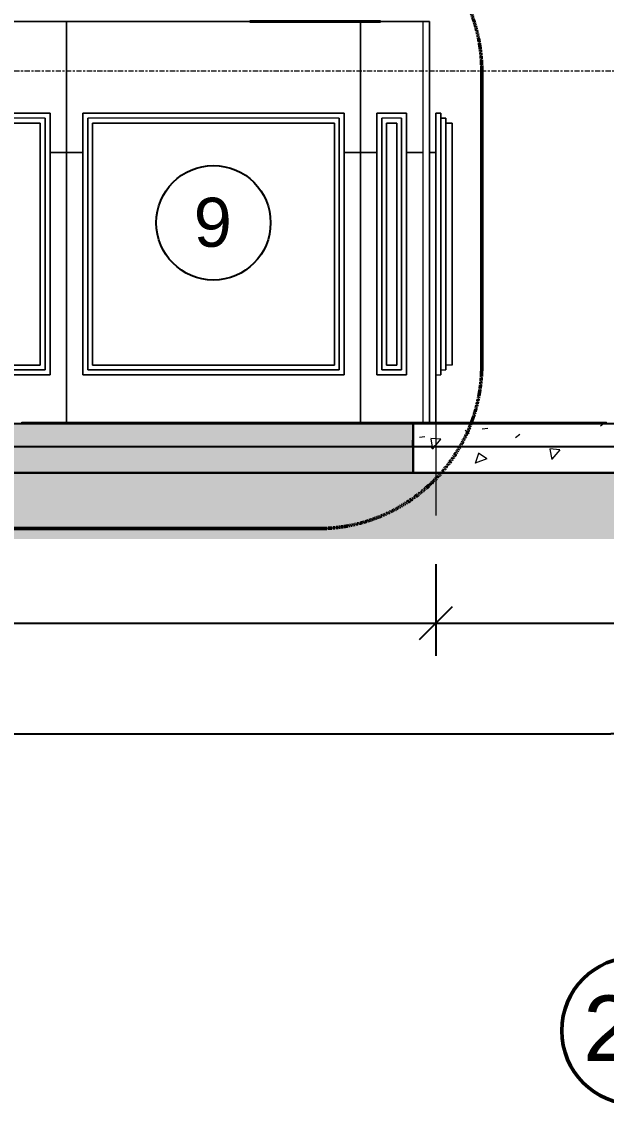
# Model space of a CAD drawing. Header units: millimetres. Extents: x 652554 to 1678317, y -308114 to 170803.
# Drawn here: x 753021 to 754811, y -101792 to -98481 of the extents above; entities that cross this region are included whole.
import ezdxf

# ---------------------------------------------------------------- set-up
doc = ezdxf.new("R2010")
doc.units = ezdxf.units.MM
doc.linetypes.add('Centre', pattern=[31.75, 6.35, -4.7625, 15.875, -4.7625])
doc.linetypes.add('DPA_Hidden 50', pattern=[3, 2, -1])
for name, color, linetype, lineweight in [('A-ANNO-DIMS', 7, 'Continuous', 9), ('A-ANNO-IDEN', 7, 'Continuous', 25), ('A-COLS-E', 7, 'Continuous', 35), ('A-DETL', 7, 'Continuous', 70), ('A-DETL-GENF', 7, 'Continuous', 35), ('A-DETL-THIN', 7, 'Continuous', 25), ('A-FLOR-FNSH', 7, 'Continuous', 70), ('A-FLOR-LEVL', 7, 'Continuous', 9), ('A-FLOR-PATT', 7, 'Continuous', 70), ('A-GENM', 7, 'Continuous', 9), ('A-GLAZ-CURT', 7, 'Continuous', 9), ('S-GRID-IDEN', 7, 'Continuous', 50), ('WALL-E', 7, 'Continuous', 35)]:
    doc.layers.add(name, color=color, linetype=linetype, lineweight=lineweight)
doc.styles.add('Arial', font='arial.ttf')
doc.styles.add('Arial_2', font='arial.ttf', dxfattribs={"height": 3})
doc.dimstyles.new('DPA-DIM-3_0_C-C', dxfattribs={"dimscale": 304.8, "dimtxt": 153.03891, "dimasz": 0.246063, "dimexe": 0.328084, "dimexo": 0.0625, "dimgap": 0.082021, "dimtad": 1, "dimdec": 0, "dimzin": 0, "dimdsep": 46, "dimtxsty": 'Arial_2', "dimblk1": 'DOTBLANK', "dimblk2": 'DOTBLANK', "dimsah": 1, "dimcen": 0.09, "dimdle": 0.328084, "dimclrd": 7, "dimclre": 7, "dimclrt": 7, "dimadec": 8, "dimazin": 0, "dimtfac": 1, "dimtdec": 4, "dimtix": 1, "dimtmove": 0, "dimatfit": 3, "dimfxl": 0.656168, "dimfxlon": 1, "dimtvp": 1, "dimtolj": 1, "dimtzin": 0, "dimarcsym": 2})
doc.dimstyles.new('DPA-DIM-3_0_T-T', dxfattribs={"dimscale": 304.8, "dimtxt": 153.03891, "dimasz": 0.328084, "dimexe": 0.328084, "dimexo": 0.0625, "dimgap": 0.082021, "dimtad": 1, "dimdec": 0, "dimzin": 0, "dimdsep": 46, "dimtxsty": 'Arial_2', "dimblk1": 'OBLIQUE', "dimblk2": 'OBLIQUE', "dimsah": 1, "dimcen": 0.09, "dimdle": 0.328084, "dimclrd": 7, "dimclre": 7, "dimclrt": 7, "dimadec": 8, "dimazin": 0, "dimtfac": 1, "dimtdec": 4, "dimtix": 1, "dimtmove": 0, "dimatfit": 3, "dimfxl": 0.656168, "dimfxlon": 1, "dimtvp": 1, "dimtolj": 1, "dimtzin": 0, "dimarcsym": 2})

# ---------------------------------------------------------------- blocks, each defined once
blk = doc.blocks.new('PPL-C-AECM-1-PP19-SE-M3-0001_rvt-1-2241-01 ENTRANCE 2 ENLARGED ELEVATION 1')
at = {"layer": 'A-FLOR-FNSH', "color": 7, "lineweight": 25}
blk.add_line((-619007.5, 101150), (-628220.8, 101150), dxfattribs=at)
blk = doc.blocks.new('DPA_Rectangular - 250 x 400 mm-V38-2241-01 ENTRANCE 2 ENLARGED ELEVATION 1')
at = {"layer": 'A-COLS-E', "color": 7}
for p, q in [((-625397.4, 105545), (-625397.4, 102550)), ((-625397.4, 102550), (-625397.4, 105545)), ((-625797.4, 103100), (-625797.4, 104700)), ((-625397.4, 102450), (-625797.4, 102450)), ((-625797.4, 102450), (-625397.4, 102450))]:
    blk.add_line(p, q, dxfattribs=at)
blk = doc.blocks.new('DPA_Rectangular - 250 x 400 mm-V40-2241-01 ENTRANCE 2 ENLARGED ELEVATION 1')
at = {"layer": 'A-COLS-E', "color": 7}
for p, q in [((-625772.4, 102450), (-625522.4, 102450)), ((-625522.4, 102450), (-625772.4, 102450))]:
    blk.add_line(p, q, dxfattribs=at)
blk = doc.blocks.new('DPA_Rectangular - 250 x 400 mm-V41-2241-01 ENTRANCE 2 ENLARGED ELEVATION 1')
at = {"layer": 'A-COLS-E', "color": 7}
for p, q in [((-625397.4, 105545), (-625397.4, 102550)), ((-625397.4, 102550), (-625397.4, 105545)), ((-625397.4, 102450), (-625797.4, 102450)), ((-625797.4, 102450), (-625397.4, 102450))]:
    blk.add_line(p, q, dxfattribs=at)
blk = doc.blocks.new('DPA_CP_Entrance Facade Base Panel - Facade Base Panel-V139-2241-01 ENTRANCE 2 ENLARGED ELEVATION 1')
at = {"layer": 'A-GLAZ-CURT', "color": 7}
for p, q in [((-627258.3, 102450), (-626358.3, 102450)), ((-626358.3, 102450), (-627258.3, 102450)), ((-627258.3, 101225), (-627258.3, 102450)), ((-627258.3, 102450), (-627258.3, 101225)), ((-626358.3, 102450), (-626358.3, 101225)), ((-626358.3, 102450), (-626358.3, 101225)), ((-627208.3, 101370), (-627208.3, 102170)), ((-627208.3, 102170), (-627208.3, 101370)), ((-627208.3, 102170), (-626408.3, 102170)), ((-626408.3, 102170), (-627208.3, 102170)), ((-626408.3, 102170), (-626408.3, 101370)), ((-626408.3, 101370), (-626408.3, 102170)), ((-627193.3, 101385), (-627193.3, 102155)), ((-626423.3, 102155), (-627193.3, 102155)), ((-627193.3, 102155), (-627193.3, 101385)), ((-626423.3, 102155), (-627193.3, 102155)), ((-627178.3, 101400), (-627178.3, 102140)), ((-626438.3, 102140), (-627178.3, 102140)), ((-627178.3, 102140), (-627178.3, 101400)), ((-626438.3, 102140), (-627178.3, 102140)), ((-627178.3, 102140), (-627178.3, 101400)), ((-626438.3, 102140), (-627178.3, 102140)), ((-627178.3, 102140), (-626438.3, 102140)), ((-627178.3, 101400), (-627178.3, 102140)), ((-626438.3, 102140), (-626438.3, 101400)), ((-626438.3, 101400), (-626438.3, 102140)), ((-626438.3, 101400), (-626438.3, 102140)), ((-626438.3, 102140), (-626438.3, 101400)), ((-626423.3, 102155), (-626423.3, 101385)), ((-626423.3, 101385), (-626423.3, 102155)), ((-627258.3, 102050), (-627208.3, 102050)), ((-627208.3, 102050), (-627258.3, 102050)), ((-627258.3, 101225), (-627258.3, 102050)), ((-627258.3, 102050), (-627258.3, 101225)), ((-626408.3, 102050), (-626358.3, 102050)), ((-626358.3, 102050), (-626408.3, 102050)), ((-626358.3, 102050), (-626358.3, 101225)), ((-626358.3, 102050), (-626358.3, 101225)), ((-626408.3, 101370), (-627208.3, 101370)), ((-627208.3, 101370), (-626408.3, 101370)), ((-626423.3, 101385), (-627193.3, 101385)), ((-627193.3, 101385), (-626423.3, 101385)), ((-626438.3, 101400), (-627178.3, 101400)), ((-627178.3, 101400), (-626438.3, 101400)), ((-627178.3, 101400), (-626438.3, 101400)), ((-626438.3, 101400), (-627178.3, 101400)), ((-627093.3, 101220), (-627091.4, 101220)), ((-627091.4, 101220), (-627093.3, 101220)), ((-627093.3, 101220), (-627091.4, 101220)), ((-627091.4, 101220), (-627093.3, 101220)), ((-626496.4, 101220), (-626494.5, 101220)), ((-626494.5, 101220), (-626496.4, 101220)), ((-626496.4, 101220), (-626494.5, 101220)), ((-626494.5, 101220), (-626496.4, 101220))]:
    blk.add_line(p, q, dxfattribs=at)
blk = doc.blocks.new('DPA_CP_Entrance Facade Base Panel - Facade Base Panel-V140-2241-01 ENTRANCE 2 ENLARGED ELEVATION 1')
at = {"layer": 'A-GLAZ-CURT', "color": 7}
for p, q in [((-626358.3, 102450), (-625458.3, 102450)), ((-625458.3, 102450), (-626358.3, 102450)), ((-626358.3, 101225), (-626358.3, 102450)), ((-626358.3, 102450), (-626358.3, 101225)), ((-625458.3, 102450), (-625458.3, 101225)), ((-625458.3, 102450), (-625458.3, 101225)), ((-626308.3, 101370), (-626308.3, 102170)), ((-626308.3, 102170), (-626308.3, 101370)), ((-626308.3, 102170), (-625508.3, 102170)), ((-625508.3, 102170), (-626308.3, 102170)), ((-625508.3, 102170), (-625508.3, 101370)), ((-625508.3, 101370), (-625508.3, 102170)), ((-626293.3, 101385), (-626293.3, 102155)), ((-625523.3, 102155), (-626293.3, 102155)), ((-626293.3, 102155), (-626293.3, 101385)), ((-625523.3, 102155), (-626293.3, 102155)), ((-626278.3, 101400), (-626278.3, 102140)), ((-625538.3, 102140), (-626278.3, 102140)), ((-626278.3, 102140), (-626278.3, 101400)), ((-625538.3, 102140), (-626278.3, 102140)), ((-626278.3, 102140), (-626278.3, 101400)), ((-625538.3, 102140), (-626278.3, 102140)), ((-626278.3, 102140), (-625538.3, 102140)), ((-626278.3, 101400), (-626278.3, 102140)), ((-625538.3, 102140), (-625538.3, 101400)), ((-625538.3, 101400), (-625538.3, 102140)), ((-625538.3, 101400), (-625538.3, 102140)), ((-625538.3, 102140), (-625538.3, 101400)), ((-625523.3, 102155), (-625523.3, 101385)), ((-625523.3, 101385), (-625523.3, 102155)), ((-626358.3, 102050), (-626308.3, 102050)), ((-626308.3, 102050), (-626358.3, 102050)), ((-626358.3, 101225), (-626358.3, 102050)), ((-626358.3, 102050), (-626358.3, 101225)), ((-625508.3, 102050), (-625458.3, 102050)), ((-625458.3, 102050), (-625508.3, 102050)), ((-625458.3, 102050), (-625458.3, 101225)), ((-625458.3, 102050), (-625458.3, 101225)), ((-625508.3, 101370), (-626308.3, 101370)), ((-626308.3, 101370), (-625508.3, 101370)), ((-625523.3, 101385), (-626293.3, 101385)), ((-626293.3, 101385), (-625523.3, 101385)), ((-625538.3, 101400), (-626278.3, 101400)), ((-626278.3, 101400), (-625538.3, 101400)), ((-626278.3, 101400), (-625538.3, 101400)), ((-625538.3, 101400), (-626278.3, 101400)), ((-625899.5, 101220), (-625897.6, 101220)), ((-625897.6, 101220), (-625899.5, 101220)), ((-625899.5, 101220), (-625897.6, 101220)), ((-625897.6, 101220), (-625899.5, 101220))]:
    blk.add_line(p, q, dxfattribs=at)
blk = doc.blocks.new('DPA_CP_Entrance Facade Base Panel - Facade Base Panel-12124438-2241-01 ENTRANCE 2 ENLARGED ELEVATION 1')
at = {"layer": 'A-GLAZ-CURT', "color": 7}
for p, q in [((-625458.3, 102450), (-625267.4, 102450)), ((-625267.4, 102450), (-625458.3, 102450)), ((-625458.3, 101225), (-625458.3, 102450)), ((-625458.3, 102450), (-625458.3, 101225)), ((-625267.4, 102450), (-625267.4, 101225)), ((-625267.4, 102450), (-625267.4, 101225)), ((-625408.3, 101370), (-625408.3, 102170)), ((-625408.3, 102170), (-625408.3, 101370)), ((-625408.3, 102170), (-625317.4, 102170)), ((-625317.4, 102170), (-625408.3, 102170)), ((-625317.4, 102170), (-625317.4, 101370)), ((-625317.4, 101370), (-625317.4, 102170)), ((-625393.3, 101385), (-625393.3, 102155)), ((-625332.4, 102155), (-625393.3, 102155)), ((-625393.3, 102155), (-625393.3, 101385)), ((-625332.4, 102155), (-625393.3, 102155)), ((-625378.3, 101400), (-625378.3, 102140)), ((-625347.4, 102140), (-625378.3, 102140)), ((-625378.3, 102140), (-625378.3, 101400)), ((-625347.4, 102140), (-625378.3, 102140)), ((-625378.3, 102140), (-625378.3, 101400)), ((-625347.4, 102140), (-625378.3, 102140)), ((-625378.3, 102140), (-625347.4, 102140)), ((-625378.3, 101400), (-625378.3, 102140)), ((-625347.4, 102140), (-625347.4, 101400)), ((-625347.4, 101400), (-625347.4, 102140)), ((-625347.4, 101400), (-625347.4, 102140)), ((-625347.4, 102140), (-625347.4, 101400)), ((-625332.4, 102155), (-625332.4, 101385)), ((-625332.4, 101385), (-625332.4, 102155)), ((-625458.3, 102050), (-625408.3, 102050)), ((-625408.3, 102050), (-625458.3, 102050)), ((-625458.3, 101225), (-625458.3, 102050)), ((-625458.3, 102050), (-625458.3, 101225)), ((-625317.4, 102050), (-625267.4, 102050)), ((-625267.4, 102050), (-625317.4, 102050)), ((-625267.4, 102050), (-625267.4, 101225)), ((-625267.4, 102050), (-625267.4, 101225)), ((-625317.4, 101370), (-625408.3, 101370)), ((-625408.3, 101370), (-625317.4, 101370)), ((-625332.4, 101385), (-625393.3, 101385)), ((-625393.3, 101385), (-625332.4, 101385)), ((-625347.4, 101400), (-625378.3, 101400)), ((-625378.3, 101400), (-625347.4, 101400)), ((-625378.3, 101400), (-625347.4, 101400)), ((-625347.4, 101400), (-625378.3, 101400)), ((-625302.6, 101220), (-625300.8, 101220)), ((-625300.8, 101220), (-625302.6, 101220)), ((-625302.6, 101220), (-625300.8, 101220)), ((-625300.8, 101220), (-625302.6, 101220))]:
    blk.add_line(p, q, dxfattribs=at)
blk = doc.blocks.new('DPA_CP_Entrance Facade Base Panel - Facade Base Panel-V141-2241-01 ENTRANCE 2 ENLARGED ELEVATION 1')
at = {"layer": 'A-GLAZ-CURT', "color": 7}
for p, q in [((-625247.4, 102450), (-625267.4, 102450)), ((-625267.4, 102450), (-625247.4, 102450)), ((-625267.4, 102450), (-625267.4, 101225)), ((-625267.4, 102450), (-625267.4, 101225)), ((-625247.4, 101225), (-625247.4, 102450)), ((-625247.4, 102450), (-625247.4, 101225)), ((-625227.4, 102170), (-625212.4, 102170)), ((-625227.4, 102170), (-625227.4, 101370)), ((-625227.4, 101370), (-625227.4, 102170)), ((-625212.4, 102170), (-625227.4, 102170)), ((-625212.4, 101370), (-625212.4, 102170)), ((-625212.4, 102170), (-625212.4, 102140.5)), ((-625227.4, 101400), (-625227.4, 102140)), ((-625227.4, 102140), (-625227.4, 101400)), ((-625227.4, 102140), (-625227.4, 101400)), ((-625227.4, 101400), (-625227.4, 102140)), ((-625212.4, 102155), (-625197.4, 102155)), ((-625197.4, 102155), (-625212.4, 102155)), ((-625212.4, 102155), (-625212.4, 101385)), ((-625212.4, 102140.5), (-625212.4, 102155)), ((-625197.4, 101385), (-625197.4, 102155)), ((-625197.4, 102155), (-625197.4, 102140.5)), ((-625197.4, 102140), (-625197.4, 101400)), ((-625197.4, 102140), (-625177.4, 102140)), ((-625177.4, 102140), (-625197.4, 102140)), ((-625177.4, 102140), (-625177.4, 101400)), ((-625177.4, 101400), (-625177.4, 102140)), ((-625227.4, 102050), (-625247.4, 102050)), ((-625247.4, 102050), (-625227.4, 102050)), ((-625247.4, 102050), (-625247.4, 101225)), ((-625247.4, 102050), (-625247.4, 101225)), ((-625227.4, 101225), (-625227.4, 102050)), ((-625227.4, 102050), (-625227.4, 101225)), ((-625227.4, 101370), (-625212.4, 101370)), ((-625227.4, 101370), (-625212.4, 101370)), ((-625212.4, 101400), (-625212.4, 101370)), ((-625212.4, 101385), (-625212.4, 101400)), ((-625212.4, 101385), (-625197.4, 101385)), ((-625212.4, 101385), (-625197.4, 101385)), ((-625197.4, 101400), (-625197.4, 101385)), ((-625177.4, 101400), (-625197.4, 101400)), ((-625177.4, 101400), (-625197.4, 101400))]:
    blk.add_line(p, q, dxfattribs=at)
blk = doc.blocks.new('DPA_CP_Entrance Facade Base Panel - Facade Base Panel-12124409-2241-01 ENTRANCE 2 ENLARGED ELEVATION 1')
at = {"layer": 'A-GLAZ-CURT', "color": 7}
for p, q in [((-625247.4, 102450), (-625267.4, 102450)), ((-625267.4, 102450), (-625247.4, 102450)), ((-625267.4, 102450), (-625267.4, 101225)), ((-625267.4, 102450), (-625267.4, 101225)), ((-625247.4, 101225), (-625247.4, 102450)), ((-625247.4, 102450), (-625247.4, 101225)), ((-625227.4, 102170), (-625212.4, 102170)), ((-625227.4, 102170), (-625227.4, 101370)), ((-625227.4, 101370), (-625227.4, 102170)), ((-625212.4, 102170), (-625227.4, 102170)), ((-625212.4, 102140.5), (-625212.4, 102170)), ((-625212.4, 102170), (-625212.4, 102140.5)), ((-625227.4, 101400), (-625227.4, 102140)), ((-625227.4, 102140), (-625227.4, 101400)), ((-625227.4, 102140), (-625227.4, 101400)), ((-625227.4, 101400), (-625227.4, 102140)), ((-625212.4, 102155), (-625197.4, 102155)), ((-625197.4, 102155), (-625212.4, 102155)), ((-625212.4, 102155), (-625212.4, 102140.5)), ((-625212.4, 102140.5), (-625212.4, 102155)), ((-625197.4, 102140.5), (-625197.4, 102155)), ((-625197.4, 102155), (-625197.4, 102140.5)), ((-625197.4, 102140), (-625177.4, 102140)), ((-625177.4, 102140), (-625197.4, 102140)), ((-625177.4, 102140), (-625177.4, 101400)), ((-625177.4, 101400), (-625177.4, 102140)), ((-625227.4, 102050), (-625247.4, 102050)), ((-625247.4, 102050), (-625227.4, 102050)), ((-625247.4, 102050), (-625247.4, 101225)), ((-625247.4, 102050), (-625247.4, 101225)), ((-625227.4, 101225), (-625227.4, 102050)), ((-625227.4, 102050), (-625227.4, 101225)), ((-625227.4, 101370), (-625212.4, 101370)), ((-625227.4, 101370), (-625212.4, 101370)), ((-625212.4, 101370), (-625212.4, 101400)), ((-625212.4, 101400), (-625212.4, 101370)), ((-625212.4, 101400), (-625212.4, 101385)), ((-625212.4, 101385), (-625212.4, 101400)), ((-625212.4, 101385), (-625197.4, 101385)), ((-625212.4, 101385), (-625197.4, 101385)), ((-625197.4, 101385), (-625197.4, 101400)), ((-625197.4, 101400), (-625197.4, 101385)), ((-625177.4, 101400), (-625197.4, 101400)), ((-625177.4, 101400), (-625197.4, 101400))]:
    blk.add_line(p, q, dxfattribs=at)
blk = doc.blocks.new('DPA_Drainage Gutter_Landscape_Type A - DPA_Drainage Gutter_Landscape_Type A-17959221-2241-01 ENTRANCE 2 ENLARGED ELEVATION 1')
at = {"layer": 'A-GENM', "color": 7}
for p, q in [((-626494.5, 101225), (-625899.5, 101225)), ((-626494.5, 101220), (-626494.5, 101225)), ((-626487.5, 101225), (-626480.5, 101225)), ((-626487.5, 101225), (-626480.5, 101225)), ((-626487.5, 101225), (-625906.5, 101225)), ((-626487.5, 101225), (-625906.5, 101225)), ((-626473.5, 101225), (-626460.7, 101225)), ((-626473.5, 101225), (-626460.7, 101225)), ((-626453.5, 101225), (-626440.5, 101225)), ((-626453.5, 101225), (-626440.5, 101225)), ((-626433.5, 101225), (-626420.5, 101225)), ((-626433.5, 101225), (-626420.5, 101225)), ((-626413.5, 101225), (-626400.5, 101225)), ((-626413.5, 101225), (-626400.5, 101225)), ((-626393.5, 101225), (-626380.5, 101225)), ((-626393.5, 101225), (-626380.5, 101225)), ((-626373.5, 101225), (-626360.5, 101225)), ((-626373.5, 101225), (-626360.5, 101225)), ((-626353.5, 101225), (-626340.5, 101225)), ((-626353.5, 101225), (-626340.5, 101225)), ((-626333.5, 101225), (-626320.5, 101225)), ((-626333.5, 101225), (-626320.5, 101225)), ((-626313.5, 101225), (-626300.5, 101225)), ((-626313.5, 101225), (-626300.5, 101225)), ((-626293.5, 101225), (-626280.5, 101225)), ((-626293.5, 101225), (-626280.5, 101225)), ((-626273.5, 101225), (-626260.5, 101225)), ((-626273.5, 101225), (-626260.5, 101225)), ((-626253.5, 101225), (-626240.5, 101225)), ((-626253.5, 101225), (-626240.5, 101225)), ((-626233.5, 101225), (-626220.5, 101225)), ((-626233.5, 101225), (-626220.5, 101225)), ((-626213.5, 101225), (-626200.5, 101225)), ((-626213.5, 101225), (-626200.5, 101225)), ((-626193.5, 101225), (-626180.5, 101225)), ((-626193.5, 101225), (-626180.5, 101225)), ((-626173.5, 101225), (-626160.5, 101225)), ((-626173.5, 101225), (-626160.5, 101225)), ((-626153.5, 101225), (-626140.5, 101225)), ((-626153.5, 101225), (-626140.5, 101225)), ((-626133.5, 101225), (-626120.5, 101225)), ((-626133.5, 101225), (-626120.5, 101225)), ((-626113.5, 101225), (-626100.5, 101225)), ((-626113.5, 101225), (-626100.5, 101225)), ((-626093.5, 101225), (-626080.5, 101225)), ((-626093.5, 101225), (-626080.5, 101225)), ((-626073.5, 101225), (-626060.5, 101225)), ((-626073.5, 101225), (-626060.5, 101225)), ((-626053.5, 101225), (-626040.5, 101225)), ((-626053.5, 101225), (-626040.5, 101225)), ((-626033.5, 101225), (-626020.5, 101225)), ((-626033.5, 101225), (-626020.5, 101225)), ((-626013.5, 101225), (-626000.5, 101225)), ((-626013.5, 101225), (-626000.5, 101225)), ((-625993.5, 101225), (-625980.5, 101225)), ((-625993.5, 101225), (-625980.5, 101225)), ((-625973.5, 101225), (-625960.5, 101225)), ((-625973.5, 101225), (-625960.5, 101225)), ((-625953.5, 101225), (-625940.5, 101225)), ((-625953.5, 101225), (-625940.5, 101225)), ((-625933.5, 101225), (-625920.5, 101225)), ((-625933.5, 101225), (-625920.5, 101225)), ((-625913.5, 101225), (-625906.5, 101225)), ((-625913.5, 101225), (-625906.5, 101225)), ((-625899.5, 101220), (-625899.5, 101225)), ((-625897.6, 101225), (-625302.6, 101225)), ((-625897.6, 101220), (-625897.6, 101225)), ((-625890.6, 101225), (-625883.6, 101225)), ((-625890.6, 101225), (-625883.6, 101225)), ((-625890.6, 101225), (-625309.6, 101225)), ((-625890.6, 101225), (-625309.6, 101225)), ((-625876.6, 101225), (-625863.6, 101225)), ((-625876.6, 101225), (-625863.6, 101225)), ((-625856.6, 101225), (-625843.6, 101225)), ((-625856.6, 101225), (-625843.6, 101225)), ((-625836.6, 101225), (-625823.6, 101225)), ((-625836.6, 101225), (-625823.6, 101225)), ((-625816.6, 101225), (-625803.6, 101225)), ((-625816.6, 101225), (-625803.6, 101225)), ((-625796.6, 101225), (-625783.6, 101225)), ((-625796.6, 101225), (-625783.6, 101225)), ((-625776.6, 101225), (-625763.6, 101225)), ((-625776.6, 101225), (-625763.6, 101225)), ((-625756.6, 101225), (-625743.6, 101225)), ((-625756.6, 101225), (-625743.6, 101225)), ((-625736.6, 101225), (-625723.6, 101225)), ((-625736.6, 101225), (-625723.6, 101225)), ((-625716.6, 101225), (-625703.6, 101225)), ((-625716.6, 101225), (-625703.6, 101225)), ((-625696.6, 101225), (-625683.6, 101225)), ((-625696.6, 101225), (-625683.6, 101225)), ((-625676.6, 101225), (-625663.6, 101225)), ((-625676.6, 101225), (-625663.6, 101225)), ((-625656.6, 101225), (-625643.6, 101225)), ((-625656.6, 101225), (-625643.6, 101225)), ((-625636.6, 101225), (-625623.6, 101225)), ((-625636.6, 101225), (-625623.6, 101225)), ((-625616.6, 101225), (-625603.6, 101225)), ((-625616.6, 101225), (-625603.6, 101225)), ((-625596.6, 101225), (-625583.6, 101225)), ((-625596.6, 101225), (-625583.6, 101225)), ((-625576.6, 101225), (-625563.6, 101225)), ((-625576.6, 101225), (-625563.6, 101225)), ((-625556.6, 101225), (-625543.6, 101225)), ((-625556.6, 101225), (-625543.6, 101225)), ((-625536.6, 101225), (-625523.6, 101225)), ((-625536.6, 101225), (-625523.6, 101225)), ((-625516.6, 101225), (-625503.6, 101225)), ((-625516.6, 101225), (-625503.6, 101225)), ((-625496.6, 101225), (-625483.6, 101225)), ((-625496.6, 101225), (-625483.6, 101225)), ((-625476.6, 101225), (-625463.6, 101225)), ((-625476.6, 101225), (-625463.6, 101225)), ((-625456.6, 101225), (-625443.6, 101225)), ((-625456.6, 101225), (-625443.6, 101225)), ((-625436.6, 101225), (-625423.6, 101225)), ((-625436.6, 101225), (-625423.6, 101225)), ((-625416.6, 101225), (-625403.6, 101225)), ((-625416.6, 101225), (-625403.6, 101225)), ((-625396.6, 101225), (-625383.6, 101225)), ((-625396.6, 101225), (-625383.6, 101225)), ((-625376.6, 101225), (-625363.6, 101225)), ((-625376.6, 101225), (-625363.6, 101225)), ((-625356.6, 101225), (-625343.6, 101225)), ((-625356.6, 101225), (-625343.6, 101225)), ((-625336.6, 101225), (-625323.6, 101225)), ((-625336.6, 101225), (-625323.6, 101225)), ((-625316.6, 101225), (-625309.6, 101225)), ((-625316.6, 101225), (-625309.6, 101225)), ((-625302.6, 101220), (-625302.6, 101225)), ((-625300.8, 101225), (-624705.8, 101225)), ((-625300.8, 101220), (-625300.8, 101225)), ((-625293.8, 101225), (-625286.8, 101225)), ((-625293.8, 101225), (-625286.8, 101225)), ((-625293.8, 101225), (-624712.8, 101225)), ((-625293.8, 101225), (-624712.8, 101225)), ((-625279.8, 101225), (-625266.8, 101225)), ((-625279.8, 101225), (-625266.8, 101225)), ((-625259.8, 101225), (-625246.8, 101225)), ((-625259.8, 101225), (-625246.8, 101225)), ((-625239.8, 101225), (-625226.8, 101225)), ((-625239.8, 101225), (-625226.8, 101225)), ((-625219.8, 101225), (-625206.8, 101225)), ((-625219.8, 101225), (-625206.8, 101225)), ((-625199.8, 101225), (-625186.8, 101225)), ((-625199.8, 101225), (-625186.8, 101225)), ((-625179.8, 101225), (-625166.8, 101225)), ((-625179.8, 101225), (-625166.8, 101225)), ((-625159.8, 101225), (-625146.8, 101225)), ((-625159.8, 101225), (-625146.8, 101225)), ((-625139.8, 101225), (-625126.8, 101225)), ((-625139.8, 101225), (-625126.8, 101225)), ((-625119.8, 101225), (-625106.8, 101225)), ((-625119.8, 101225), (-625106.8, 101225)), ((-625099.8, 101225), (-625086.8, 101225)), ((-625099.8, 101225), (-625086.8, 101225)), ((-625079.8, 101225), (-625066.8, 101225)), ((-625079.8, 101225), (-625066.8, 101225)), ((-625059.8, 101225), (-625046.8, 101225)), ((-625059.8, 101225), (-625046.8, 101225)), ((-625039.8, 101225), (-625026.8, 101225)), ((-625039.8, 101225), (-625026.8, 101225)), ((-625019.8, 101225), (-625006.8, 101225)), ((-625019.8, 101225), (-625006.8, 101225)), ((-624999.8, 101225), (-624986.8, 101225)), ((-624999.8, 101225), (-624986.8, 101225)), ((-624979.8, 101225), (-624966.8, 101225)), ((-624979.8, 101225), (-624966.8, 101225)), ((-624959.8, 101225), (-624946.8, 101225)), ((-624959.8, 101225), (-624946.8, 101225)), ((-624939.8, 101225), (-624926.8, 101225)), ((-624939.8, 101225), (-624926.8, 101225)), ((-624919.8, 101225), (-624906.8, 101225)), ((-624919.8, 101225), (-624906.8, 101225)), ((-624899.8, 101225), (-624886.8, 101225)), ((-624899.8, 101225), (-624886.8, 101225)), ((-624879.8, 101225), (-624866.8, 101225)), ((-624879.8, 101225), (-624866.8, 101225)), ((-624859.8, 101225), (-624846.8, 101225)), ((-624859.8, 101225), (-624846.8, 101225)), ((-624839.8, 101225), (-624826.8, 101225)), ((-624839.8, 101225), (-624826.8, 101225)), ((-624819.8, 101225), (-624806.8, 101225)), ((-624819.8, 101225), (-624806.8, 101225)), ((-624799.8, 101225), (-624786.8, 101225)), ((-624799.8, 101225), (-624786.8, 101225)), ((-624779.8, 101225), (-624766.8, 101225)), ((-624779.8, 101225), (-624766.8, 101225)), ((-624759.8, 101225), (-624746.8, 101225)), ((-624759.8, 101225), (-624746.8, 101225)), ((-624739.8, 101225), (-624726.8, 101225)), ((-624739.8, 101225), (-624726.8, 101225)), ((-624719.8, 101225), (-624712.8, 101225)), ((-624719.8, 101225), (-624712.8, 101225)), ((-624705.8, 101220), (-624705.8, 101225))]:
    blk.add_line(p, q, dxfattribs=at)
blk = doc.blocks.new('DPA_AN_Callout - DPA_AN_Callout-15543106-2241-01 ENTRANCE 2 ENLARGED ELEVATION 1')
at = {"layer": 'A-DETL-GENF', "color": 7, "linetype": 'DPA_Hidden 50', "lineweight": 50}
for p, q in [((-625087.1, 102298.7), (-625087.1, 101400)), ((-625587.1, 100900), (-626843.4, 100900))]:
    blk.add_line(p, q, dxfattribs=at)
for centre, start, end in [((-625587.1, 102298.7), 0, 90), ((-625587.1, 101400), 270, 0)]:
    blk.add_arc(centre, 500, start, end, dxfattribs=at)
blk = doc.blocks.new('Grid - 100 Scale-2291345-2241-01 ENTRANCE 2 ENLARGED ELEVATION 1')
at = {"layer": 'S-GRID-IDEN', "color": 7}
blk.add_circle((-632917.4, 99364.4), 225, dxfattribs=at)
blk = doc.blocks.new('_DotBlank')
at = {"color": 7, "linetype": 'ByBlock', "lineweight": -2}
blk.add_line((-0.5, 0), (-1, 0), dxfattribs=at)
blk.add_circle((0, 0), 0.5, dxfattribs=at)
blk = doc.blocks.new('*D1407')
at = {"layer": 'A-ANNO-DIMS', "color": 7, "lineweight": -2, "transparency": 16777216}
for p, q in [((746599.2, -100478), (746599.2, -100759)), ((754899.2, -100478), (754899.2, -100759)), ((746674.2, -100659), (754824.2, -100659))]:
    blk.add_line(p, q, dxfattribs=at)
at = {"layer": 'Defpoints', "color": 7, "transparency": 16777216}
for p in [(746599.2, -100459), (754899.2, -100459), (754899.2, -100659)]:
    blk.add_point(p, dxfattribs=at)
at = {"layer": 'A-ANNO-DIMS', "color": 7, "lineweight": -2, "transparency": 16777216, "xscale": 75, "yscale": 75, "zscale": 75, "rotation": 180}
blk.add_blockref('_DotBlank', (746599.2, -100659), dxfattribs=at)
at = {"layer": 'A-ANNO-DIMS', "color": 7, "lineweight": -2, "transparency": 16777216, "xscale": 75, "yscale": 75, "zscale": 75}
blk.add_blockref('_DotBlank', (754899.2, -100659), dxfattribs=at)
at = {"layer": 'A-ANNO-DIMS', "color": 7, "transparency": 16777216, "insert": (750749.2, -100632.4), "char_height": 3, "width": 553.765, "attachment_point": 5, "style": 'Arial_2'}
blk.add_mtext('\\A1;8300', dxfattribs=at)
blk = doc.blocks.new('_Oblique')
at = {"color": 7, "linetype": 'ByBlock', "lineweight": -2}
blk.add_line((-0.5, -0.5), (0.5, 0.5), dxfattribs=at)
blk = doc.blocks.new('*D1392')
at = {"layer": 'A-ANNO-DIMS', "color": 7, "lineweight": -2, "transparency": 16777216}
for p, q in [((746184.2, -100139.7), (746184.2, -100420.6)), ((754289.2, -100139.7), (754289.2, -100420.6)), ((746084.2, -100320.6), (754389.2, -100320.6))]:
    blk.add_line(p, q, dxfattribs=at)
at = {"layer": 'Defpoints', "color": 7, "transparency": 16777216}
for p in [(746184.2, -100120.6), (754289.2, -100120.6), (754289.2, -100320.6)]:
    blk.add_point(p, dxfattribs=at)
at = {"layer": 'A-ANNO-DIMS', "color": 7, "lineweight": -2, "transparency": 16777216, "xscale": 100, "yscale": 100, "zscale": 100, "rotation": 180}
blk.add_blockref('_Oblique', (746184.2, -100320.6), dxfattribs=at)
at = {"layer": 'A-ANNO-DIMS', "color": 7, "lineweight": -2, "transparency": 16777216, "xscale": 100, "yscale": 100, "zscale": 100}
blk.add_blockref('_Oblique', (754289.2, -100320.6), dxfattribs=at)
at = {"layer": 'A-ANNO-DIMS', "color": 7, "transparency": 16777216, "insert": (750236.7, -100294.1), "char_height": 3, "width": 553.765, "attachment_point": 5, "style": 'Arial_2'}
blk.add_mtext('\\A1;8105', dxfattribs=at)
blk = doc.blocks.new('*D1393')
at = {"layer": 'A-ANNO-DIMS', "color": 7, "lineweight": -2, "transparency": 16777216}
for p, q in [((754289.2, -100139.7), (754289.2, -100420.6)), ((755619.2, -100139.7), (755619.2, -100420.6)), ((754189.2, -100320.6), (755719.2, -100320.6))]:
    blk.add_line(p, q, dxfattribs=at)
at = {"layer": 'Defpoints', "color": 7, "transparency": 16777216}
for p in [(754289.2, -100120.6), (755619.2, -100120.6), (755619.2, -100320.6)]:
    blk.add_point(p, dxfattribs=at)
at = {"layer": 'A-ANNO-DIMS', "color": 7, "lineweight": -2, "transparency": 16777216, "xscale": 100, "yscale": 100, "zscale": 100, "rotation": 180}
blk.add_blockref('_Oblique', (754289.2, -100320.6), dxfattribs=at)
at = {"layer": 'A-ANNO-DIMS', "color": 7, "lineweight": -2, "transparency": 16777216, "xscale": 100, "yscale": 100, "zscale": 100}
blk.add_blockref('_Oblique', (755619.2, -100320.6), dxfattribs=at)
at = {"layer": 'A-ANNO-DIMS', "color": 7, "transparency": 16777216, "insert": (754954.2, -100294.1), "char_height": 3, "width": 553.765, "attachment_point": 5, "style": 'Arial_2'}
blk.add_mtext('\\A1;1330', dxfattribs=at)
blk = doc.blocks.new('DPA_TAG_Multi Tags_Specific - Exterior-18332815-2241-01 ENTRANCE 2 ENLARGED ELEVATION 1')
at = {"layer": 'A-ANNO-IDEN', "color": 7}
blk.add_circle((-633898.2, 114308.8), 175, dxfattribs=at)

msp = doc.modelspace()

# ---------------------------------------------------------------- hatches: boundary and pattern name
at = {"layer": 'A-DETL-GENF', "lineweight": 9}
h = msp.add_hatch(dxfattribs=at)
h.set_pattern_fill('FP_9', style=0, pattern_type=2)
h.set_pattern_definition([(45, (755994.4, -200931.02), (0, 224.5064), [158.75, -158.75]), (45, (755952.3, -200888.92), (0, 224.5064), [158.75, -158.75]), (45, (755910.2, -200846.83), (0, 224.5064), [158.75, -158.75]), (135, (755910.2, -200818.76), (-224.5064, 1e-14), [158.75, -158.75]), (135, (755952.3, -200776.67), (-224.5064, 1e-14), [158.75, -158.75]), (135, (755994.4, -200734.57), (-224.5064, 1e-14), [158.75, -158.75])])
h.paths.add_polyline_path([(738827.0747, -100062.6131), (760509.0696, -100062.6131), (760509.0696, -99861.019), (738827.0747, -99861.019)])
at = {"layer": 'A-FLOR-PATT', "lineweight": 9}
h = msp.add_hatch(dxfattribs=at)
h.set_pattern_fill('FP_1', style=0, pattern_type=2)
h.set_pattern_definition([(50, (755994.4, -200931.02), (364.3679, -31.8783), [38.1, -419.1]), (355, (755994.4, -200931.02), (-70.4859, 382.1133), [30.48, -335.28]), (100.451, (756024.76, -200933.68), (293.885, 350.2334), [32.38, -356.18]), (46.184, (755994.4, -200829.4), (542.1585, -84.0858), [57.15, -628.65]), (96.636, (756039.57, -200836.4), (474.805, 494.8554), [48.57, -534.27]), (351.184, (755994.4, -200829.4), (474.8102, 494.85), [45.72, -502.92]), (21, (756045.2, -200854.82), (303.2285, -204.5305), [38.1, -419.1]), (326, (756045.2, -200854.82), (123.6039, 368.376), [30.48, -335.28]), (71.451, (756070.46, -200871.86), (426.8341, 163.8427), [32.38, -356.18]), (37.5, (755994.4, -200931.02), (6.17665, 169.11015), [16.764, -314.452, 16.764, -323.596, -336.55]), (37.5, (755994.4, -200931.02), (6.17665, 169.11015), [-671.576, 16.764, -319.786]), (7.5, (755994.4, -200931.02), (133.63888, 200.3615), [16.764, -177.292, 16.764, -306.832, -128.27]), (7.5, (755994.4, -200931.02), (133.63888, 200.3615), [-517.652, 16.764, -111.506]), (327.5, (755881.11, -200931.02), (271.18182, -11.45836), [16.764, -110.236, 16.764, -379.476, -525.78]), (327.5, (755881.11, -200931.02), (271.18182, -11.45836), [-523.24, 16.764, -509.016]), (317.5, (755830.3, -200931.02), (296.2585, 50.85285), [16.764, -148.336, 16.764, -246.38, -373.38]), (317.5, (755830.3, -200931.02), (296.2585, 50.85285), [-428.244, 16.764, -356.616])])
h.paths.add_polyline_path([(749159.9004, -99861.019), (750447.1965, -99861.019), (750447.1965, -99711.019), (745767.6922, -99711.019), (745767.6922, -99861.019), (748990.5098, -99861.019)])
h.paths.add_polyline_path([(754072.2274, -99861.019), (754219.175, -99861.019), (754219.175, -99711.019), (751295.7247, -99711.019), (751295.7247, -99861.019), (753733.4462, -99861.019)])
h = msp.add_hatch(dxfattribs=at)
h.set_pattern_fill('FP_6', angle=-220, style=0, pattern_type=2)
h.set_pattern_definition([(230, (599069.5, -99711.02), (-364.36793, 31.8783), [38.1, -419.1]), (175, (599069.5, -99711.02), (70.48585, -382.1133), [30.48, -335.28]), (280.451, (599039.15, -99708.36), (-293.885, -350.2334), [32.38, -356.18]), (226.184, (599069.5, -99812.6), (-542.1585, 84.0858), [57.15, -628.65]), (276.636, (599024.33, -99805.6), (-474.8049, -494.8554), [48.57, -534.27]), (171.184, (599069.5, -99812.6), (-474.8102, -494.85), [45.72, -502.92]), (201, (599018.7, -99787.22), (-303.22847, 204.53046), [38.1, -419.1]), (146, (599018.7, -99787.22), (-123.6039, -368.37604), [30.48, -335.28]), (251.451, (598993.44, -99770.17), (-426.8341, -163.8427), [32.38, -356.18]), (217.5, (599069.51, -99711.02), (-6.17665, -169.11015), [16.764, -314.452, 16.764, -660.146]), (217.5, (599069.51, -99711.02), (-6.17665, -169.11015), [-347.98, -323.596, 16.764, -319.786]), (187.5, (599069.51, -99711.02), (-133.63888, -200.3615), [16.764, -177.292, 16.764, -435.102]), (187.5, (599069.51, -99711.02), (-133.63888, -200.3615), [-210.82, -306.832, 16.764, -111.506]), (147.5, (599182.8, -99711.02), (-271.18182, 11.45836), [16.764, -110.236, 16.764, -905.256]), (147.5, (599182.8, -99711.02), (-271.18182, 11.45836), [-143.764, -379.476, 16.764, -509.016]), (137.5, (599233.6, -99711.02), (-296.2585, -50.85285), [16.764, -148.336, 16.764, -619.76]), (137.5, (599233.6, -99711.02), (-296.2585, -50.85285), [-181.864, -246.38, 16.764, -356.616])])
h.paths.add_polyline_path([(757798.8202, -99861.019), (760509.0696, -99861.019), (760509.0696, -99711.019), (754219.175, -99711.019), (754219.175, -99861.019), (757121.2579, -99861.019)])

# ---------------------------------------------------------------- linework, layer by layer
at = {"layer": 'A-DETL', "color": 7, "linetype": 'DPA_Hidden 50', "lineweight": 9}
msp.add_line((754289.175, -99711.019), (754289.175, -99991.019), dxfattribs=at)
at = {"layer": 'A-DETL-THIN', "color": 7}
msp.add_line((760509.0696, -99861.019), (738827.0747, -99861.019), dxfattribs=at)
at = {"layer": 'A-FLOR-FNSH', "color": 7, "lineweight": 25}
for p, q in [((754219.175, -99711.019), (745767.6922, -99711.019)), ((754219.175, -99861.019), (754219.175, -99711.019)), ((760509.0696, -99711.019), (754219.175, -99711.019)), ((754219.175, -99711.019), (754219.175, -99861.019)), ((751295.7247, -99861.019), (754219.175, -99861.019)), ((754219.175, -99861.019), (760509.0696, -99861.019))]:
    msp.add_line(p, q, dxfattribs=at)
at = {"layer": 'A-FLOR-LEVL', "color": 7, "linetype": 'Centre'}
for p, q in [((741176.3131, -98631.019), (763874.9509, -98631.019)), ((738408.1734, -99711.019), (763874.9509, -99711.019)), ((738408.1734, -99781.019), (763167.6491, -99781.019))]:
    msp.add_line(p, q, dxfattribs=at)
at = {"layer": 'WALL-E', "color": 7}
msp.add_line((754219.175, -99781.019), (754219.175, -99761.019), dxfattribs=at)

# ---------------------------------------------------------------- block references
at = {"color": 7, "lineweight": 5}
msp.add_blockref('PPL-C-AECM-1-PP19-SE-M3-0001_rvt-1-2241-01 ENTRANCE 2 ENLARGED ELEVATION 1', (1379516.5465, -200931.019), dxfattribs=at)
at = {"layer": 'A-ANNO-IDEN', "color": 7}
msp.add_blockref('DPA_TAG_Multi Tags_Specific - Exterior-18332815-2241-01 ENTRANCE 2 ENLARGED ELEVATION 1', (1387506.3644, -213404.8219), dxfattribs=at)
at = {"layer": 'A-COLS-E', "color": 7}
for name in ['DPA_Rectangular - 250 x 400 mm-V38-2241-01 ENTRANCE 2 ENLARGED ELEVATION 1', 'DPA_Rectangular - 250 x 400 mm-V41-2241-01 ENTRANCE 2 ENLARGED ELEVATION 1', 'DPA_Rectangular - 250 x 400 mm-V41-2241-01 ENTRANCE 2 ENLARGED ELEVATION 1', 'DPA_Rectangular - 250 x 400 mm-V41-2241-01 ENTRANCE 2 ENLARGED ELEVATION 1', 'DPA_Rectangular - 250 x 400 mm-V41-2241-01 ENTRANCE 2 ENLARGED ELEVATION 1', 'DPA_Rectangular - 250 x 400 mm-V40-2241-01 ENTRANCE 2 ENLARGED ELEVATION 1']:
    msp.add_blockref(name, (1379516.5465, -200931.019), dxfattribs=at)
at = {"layer": 'A-DETL-GENF', "color": 7}
msp.add_blockref('DPA_AN_Callout - DPA_AN_Callout-15543106-2241-01 ENTRANCE 2 ENLARGED ELEVATION 1', (1379516.5465, -200931.019), dxfattribs=at)
at = {"layer": 'A-GENM', "color": 7}
msp.add_blockref('DPA_Drainage Gutter_Landscape_Type A - DPA_Drainage Gutter_Landscape_Type A-17959221-2241-01 ENTRANCE 2 ENLARGED ELEVATION 1', (1379516.5465, -200931.019), dxfattribs=at)
at = {"layer": 'A-GLAZ-CURT', "color": 7}
for name in ['DPA_CP_Entrance Facade Base Panel - Facade Base Panel-V139-2241-01 ENTRANCE 2 ENLARGED ELEVATION 1', 'DPA_CP_Entrance Facade Base Panel - Facade Base Panel-V140-2241-01 ENTRANCE 2 ENLARGED ELEVATION 1', 'DPA_CP_Entrance Facade Base Panel - Facade Base Panel-12124438-2241-01 ENTRANCE 2 ENLARGED ELEVATION 1', 'DPA_CP_Entrance Facade Base Panel - Facade Base Panel-V141-2241-01 ENTRANCE 2 ENLARGED ELEVATION 1', 'DPA_CP_Entrance Facade Base Panel - Facade Base Panel-12124409-2241-01 ENTRANCE 2 ENLARGED ELEVATION 1']:
    msp.add_blockref(name, (1379516.5465, -200931.019), dxfattribs=at)
at = {"layer": 'S-GRID-IDEN', "color": 7}
msp.add_blockref('Grid - 100 Scale-2291345-2241-01 ENTRANCE 2 ENLARGED ELEVATION 1', (1387816.5465, -200931.019), dxfattribs=at)

# ---------------------------------------------------------------- texts
at = {"layer": 'A-ANNO-IDEN', "color": 7, "lineweight": 9, "insert": (753547.879, -99019.4348), "char_height": 150, "width": 144.30375, "attachment_point": 1, "style": 'Arial_2'}
msp.add_mtext('9', dxfattribs=at)
at = {"layer": 'S-GRID-IDEN', "color": 7, "lineweight": 9, "insert": (754739.7774, -101458.6309), "char_height": 200, "width": 376.793125, "attachment_point": 1, "style": 'Arial'}
msp.add_mtext('26', dxfattribs=at)

# ---------------------------------------------------------------- dimensions: what is measured, and where the dimension line sits
at = {"layer": 'A-ANNO-DIMS', "color": 7}
for base, p1, p2, dimstyle, override, picture, middle in [((754289.175, -100320.6253), (746184.1521, -100120.6253), (754289.175, -100120.6253), 'DPA-DIM-3_0_T-T', {"dimpost": '<>', "dimclrd": 7, "dimclre": 7, "dimclrt": 7, "dimfxl": 8105.022902}, '*D1392', (750236.6635, -100294.0936)), ((755619.175, -100320.6253), (754289.175, -100120.6253), (755619.175, -100120.6253), 'DPA-DIM-3_0_T-T', {"dimpost": '<>', "dimclrd": 7, "dimclre": 7, "dimclrt": 7, "dimfxl": 1330}, '*D1393', (754954.175, -100294.0926)), ((754899.1726, -100658.9542), (746599.1726, -100458.9542), (754899.1726, -100458.9542), 'DPA-DIM-3_0_C-C', {"dimpost": '<>', "dimclrd": 7, "dimclre": 7, "dimclrt": 7, "dimfxl": 8300}, '*D1407', (750749.1726, -100632.4214))]:
    dim = msp.add_linear_dim(base=base, p1=p1, p2=p2, dimstyle=dimstyle, override=override, dxfattribs=at)
    dim.commit()
    dim.dimension.update_dxf_attribs({"geometry": picture, "text_midpoint": middle})

doc.saveas('drawing.dxf')
